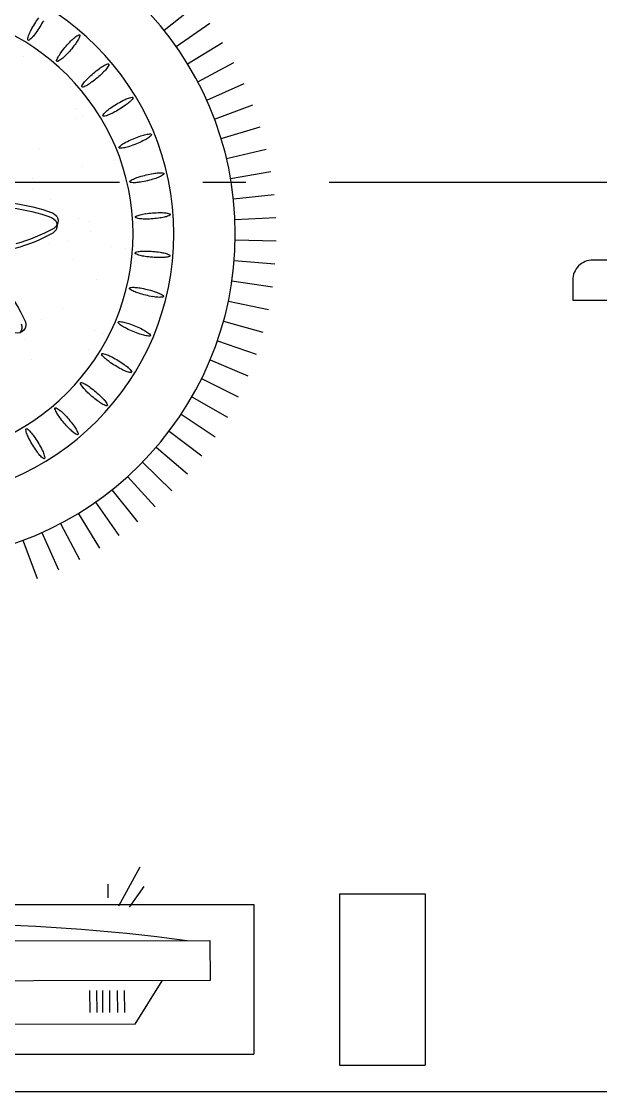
# Model space of a CAD drawing. Header units: millimetres. Extents: x 577 to 2337, y 236 to 943.
# Drawn here: x 1851.185 to 1852.537, y 429.045 to 431.545 of the extents above; entities that cross this region are included whole.
import ezdxf

# ---------------------------------------------------------------- set-up
doc = ezdxf.new("R2010")
doc.units = ezdxf.units.MM
doc.header["$LTSCALE"] = 0.01
doc.linetypes.add('ACAD_ISO10W100', pattern=[18, 12, -3, 0, -3])
for name, color, linetype in [('01-Plan', 1, 'Continuous'), ('06-Furn', 4, 'Continuous'), ('09-Sect', 1, 'Continuous')]:
    doc.layers.add(name, color=color, linetype=linetype)

# ---------------------------------------------------------------- blocks, each defined once
blk = doc.blocks.new('tv')
at = {"layer": '06-Furn', "color": 17}
for p, q in [((807.6677, 720.1374), (807.6677, 718.6886)), ((808.0177, 720.1374), (808.0177, 718.6886)), ((807.9474, 718.9661), (807.9482, 719.8386)), ((807.9474, 718.9661), (807.8457, 718.9028)), ((807.6677, 718.6886), (808.0177, 718.6886)), ((807.6427, 718.4886), (808.0427, 718.4886)), ((807.6427, 718.4886), (807.6427, 718.2886)), ((808.0427, 718.4886), (808.0427, 718.2886)), ((807.6427, 718.2886), (808.0427, 718.2886))]:
    blk.add_line(p, q, dxfattribs=at)
at = {"layer": '06-Furn', "color": 243}
for p, q in [((807.9203, 719.0712), (807.8685, 719.0715)), ((807.9203, 719.055), (807.8685, 719.0553)), ((807.652, 719.0292), (807.6205, 719.0293)), ((807.9202, 719.025), (807.8684, 719.0253)), ((807.9202, 719.0411), (807.8685, 719.0414)), ((807.6707, 719.004), (807.5795, 718.954)), ((807.9201, 719.0065), (807.8684, 719.0068)), ((807.6738, 718.9789), (807.6256, 718.9447)), ((807.9201, 718.9903), (807.8683, 718.9906))]:
    blk.add_line(p, q, dxfattribs=at)
at = {"layer": '06-Furn', "color": 17}
blk.add_lwpolyline([(807.7535, 720.0275), (807.7517, 718.7917), (807.8456, 718.7911), (807.8474, 720.027)], close=True, dxfattribs=at)
blk.add_arc((811.7894, 719.4042), 4.0761, 171.9584, 187.8871, dxfattribs=at)
blk = doc.blocks.new('A$C5FAE614F')
at = {"layer": '06-Furn', "color": 243}
for p, q in [((3.9143, 3.5204), (3.9143, 3.5674)), ((3.9143, 3.5674), (4.5256, 3.5674)), ((4.4786, 3.4733), (3.9613, 3.4733))]:
    blk.add_line(p, q, dxfattribs=at)
at = {"layer": '06-Furn', "color": 243, "extrusion": (0, 0, -1)}
blk.add_ellipse((3.9613, 3.5204), major_axis=(0.0333, 0.0333), ratio=1, start_param=2.356194, end_param=3.926991, dxfattribs=at)
blk = doc.blocks.new('A$C05094BA9')
at = {"layer": '06-Furn', "color": 243}
for p, q in [((1.1276, 1.575), (1.1611, 1.6644)), ((1.172, 1.5567), (1.211, 1.6439)), ((1.2151, 1.5357), (1.2596, 1.6203)), ((1.2569, 1.5121), (1.3066, 1.5936)), ((1.2971, 1.4858), (1.3518, 1.5641)), ((1.3356, 1.4571), (1.3951, 1.5318)), ((1.3721, 1.426), (1.4362, 1.4969)), ((1.4067, 1.3927), (1.4751, 1.4594)), ((1.4391, 1.3573), (1.5116, 1.4195)), ((1.4692, 1.3199), (1.5454, 1.3775)), ((1.4969, 1.2807), (1.5766, 1.3334)), ((1.5221, 1.2399), (1.605, 1.2874)), ((1.5447, 1.1975), (1.6304, 1.2398)), ((1.2665, 1.1856), (1.2665, 1.1856)), ((1.5646, 1.1538), (1.6527, 1.1906)), ((1.148, 1.1519), (1.148, 1.1519)), ((1.2813, 1.1302), (1.2813, 1.1302)), ((1.5817, 1.109), (1.672, 1.1402)), ((1.1341, 1.1062), (1.1341, 1.1062)), ((1.3172, 1.1166), (1.3172, 1.1166)), ((1.2951, 1.0848), (1.2951, 1.0848)), ((1.3143, 1.0929), (1.3143, 1.0929)), ((1.5959, 1.0631), (1.688, 1.0886)), ((1.1718, 1.0586), (1.1718, 1.0586)), ((1.2198, 1.0331), (1.2198, 1.0331)), ((1.6073, 1.0165), (1.7007, 1.0361)), ((1.6156, 0.9692), (1.7102, 0.9829)), ((1.299, 0.9649), (1.299, 0.9649)), ((1.621, 0.9215), (1.7162, 0.9293)), ((1.2453, 0.9202), (1.2453, 0.9202)), ((1.1901, 0.8816), (1.1901, 0.8816)), ((1.3351, 0.8896), (1.3351, 0.8896)), ((1.3681, 0.894), (1.3681, 0.894)), ((1.6234, 0.8736), (1.7189, 0.8753)), ((1.2315, 0.8745), (1.2315, 0.8745)), ((1.2856, 0.853), (1.2856, 0.853)), ((1.2827, 0.8293), (1.2827, 0.8293)), ((1.6228, 0.8256), (1.7182, 0.8214)), ((1.2585, 0.8225), (1.2585, 0.8225)), ((1.193, 0.7796), (1.193, 0.7796)), ((1.6192, 0.7777), (1.7141, 0.7675)), ((1.151, 0.7522), (1.151, 0.7522)), ((1.1505, 0.7295), (1.1505, 0.7295)), ((1.3055, 0.7381), (1.3055, 0.7381)), ((1.6125, 0.7302), (1.7067, 0.714)), ((1.2674, 0.7012), (1.2674, 0.7012)), ((1.3426, 0.6886), (1.3426, 0.6886)), ((1.6029, 0.6831), (1.6959, 0.6611)), ((1.1664, 0.6597), (1.1664, 0.6597)), ((1.3288, 0.6428), (1.3288, 0.6428)), ((1.5904, 0.6368), (1.6818, 0.609)), ((1.2539, 0.5893), (1.2539, 0.5893)), ((1.2659, 0.586), (1.2659, 0.586)), ((1.575, 0.5914), (1.6644, 0.5578)), ((1.2511, 0.5656), (1.2511, 0.5656)), ((1.5567, 0.547), (1.6439, 0.5079)), ((1.2378, 0.516), (1.2378, 0.516)), ((1.5357, 0.5038), (1.6203, 0.4593)), ((1.5121, 0.462), (1.5936, 0.4124)), ((1.1282, 0.4445), (1.1282, 0.4445)), ((1.4858, 0.4218), (1.5641, 0.3671)), ((1.4571, 0.3834), (1.5318, 0.3239))]:
    blk.add_line(p, q, dxfattribs=at)
for radius in [0.7641, 0.6208, 0.5253]:
    blk.add_circle((0.8595, 0.8595), radius, dxfattribs=at)
for centre, radius, start, end in [((1.2603, 1.2959), 0.1231, 138.9858, 144.6203), ((1.2055, 1.3436), 0.0505, 126.2916, 138.9858), ((1.1768, 1.3827), 0.00199, 58.6588, 126.2916), ((1.1289, 1.3903), 0.0505, 338.3319, 351.0261), ((1.1768, 1.3827), 0.00199, 351.0261, 58.6588), ((1.3553, 1.2285), 0.2396, 148.6588, 152.6974), ((1.3553, 1.2285), 0.2396, 144.6203, 148.6588), ((0.9579, 1.4705), 0.2396, 328.6588, 332.6974), ((1.0614, 1.4171), 0.1231, 332.6974, 338.3319), ((1.1843, 1.3087), 0.0505, 158.3319, 171.0261), ((1.2518, 1.2819), 0.1231, 152.6974, 158.3319), ((1.0529, 1.4031), 0.1231, 318.9858, 324.6203), ((0.9579, 1.4705), 0.2396, 324.6203, 328.6588), ((1.277, 1.2835), 0.0505, 117.2916, 129.9858), ((1.2086, 1.3416), 0.0505, 329.3319, 342.0261), ((1.2548, 1.3266), 0.00199, 49.6588, 117.2916), ((1.2548, 1.3266), 0.00199, 342.0261, 49.6588), ((1.1364, 1.3163), 0.00199, 171.0261, 238.6588), ((1.1364, 1.3163), 0.00199, 238.6588, 306.2916), ((1.1077, 1.3554), 0.0505, 306.2916, 318.9858), ((1.4069, 1.1464), 0.2396, 139.6588, 143.6974), ((1.4069, 1.1464), 0.2396, 135.6203, 139.6588), ((1.0523, 1.4476), 0.2396, 319.6588, 323.6974), ((1.3237, 1.2278), 0.1231, 129.9858, 135.6203), ((1.1461, 1.3786), 0.1231, 323.6974, 329.3319), ((1.2506, 1.2524), 0.0505, 149.3319, 162.0261), ((1.313, 1.2153), 0.1231, 143.6974, 149.3319), ((1.1355, 1.3661), 0.1231, 309.9858, 315.6203), ((1.0523, 1.4476), 0.2396, 315.6203, 319.6588), ((1.2044, 1.2674), 0.00199, 162.0261, 229.6588), ((1.2044, 1.2674), 0.00199, 229.6588, 297.2916), ((1.1822, 1.3105), 0.0505, 297.2916, 309.9858), ((1.3756, 1.1507), 0.1231, 120.9858, 126.6203), ((1.3382, 1.213), 0.0505, 108.2916, 120.9858), ((1.2797, 1.281), 0.0505, 320.3319, 333.0261), ((1.323, 1.259), 0.00199, 40.6588, 108.2916), ((1.323, 1.259), 0.00199, 333.0261, 40.6588), ((1.3631, 1.14), 0.1231, 134.6974, 140.3319), ((1.4451, 1.0572), 0.2396, 130.6588, 134.6974), ((1.1419, 1.4102), 0.2396, 306.6203, 310.6588), ((1.4451, 1.0572), 0.2396, 126.6203, 130.6588), ((1.1419, 1.4102), 0.2396, 310.6588, 314.6974), ((1.2238, 1.3274), 0.1231, 314.6974, 320.3319), ((1.264, 1.2084), 0.00199, 153.0261, 220.6588), ((1.3072, 1.1864), 0.0505, 140.3319, 153.0261), ((1.264, 1.2084), 0.00199, 220.6588, 288.2916), ((1.2488, 1.2544), 0.0505, 288.2916, 300.9858), ((1.2114, 1.3167), 0.1231, 300.9858, 306.6203), ((1.4688, 0.9632), 0.2396, 117.6203, 121.6588), ((1.4148, 1.0664), 0.1231, 111.9858, 117.6203), ((1.3876, 1.1337), 0.0505, 99.2916, 111.9858), ((1.3405, 1.2101), 0.0505, 311.3319, 324.0261), ((1.3798, 1.1816), 0.00199, 31.6588, 99.2916), ((1.3798, 1.1816), 0.00199, 324.0261, 31.6588), ((1.3529, 1.1123), 0.0505, 131.3319, 144.0261), ((1.4008, 1.0578), 0.1231, 125.6974, 131.3319), ((1.4688, 0.9632), 0.2396, 121.6588, 125.6974), ((1.2246, 1.3592), 0.2396, 297.6203, 301.6588), ((1.2246, 1.3592), 0.2396, 301.6588, 305.6974), ((1.2925, 1.2646), 0.1231, 305.6974, 311.3319), ((1.3136, 1.1408), 0.00199, 144.0261, 211.6588), ((1.3136, 1.1408), 0.00199, 211.6588, 279.2916), ((1.3058, 1.1887), 0.0505, 279.2916, 291.9858), ((1.2786, 1.256), 0.1231, 291.9858, 297.6203), ((1.1145, 1.0714), 0.0201, 40.6588, 105.7547), ((1.1051, 1.0776), 0.0201, 335.563, 40.6588), ((1.1145, 1.0714), 0.0201, 335.563, 40.6588), ((1.4252, 0.9706), 0.1231, 116.6974, 122.3319), ((1.4775, 0.8666), 0.2396, 112.6588, 116.6974), ((1.4775, 0.8666), 0.2396, 108.6203, 112.6588), ((1.2983, 1.2959), 0.2396, 292.6588, 296.6974), ((1.4403, 0.9769), 0.1231, 102.9858, 108.6203), ((1.3506, 1.1919), 0.1231, 296.6974, 302.3319), ((1.424, 1.0477), 0.0505, 90.2916, 102.9858), ((1.3894, 1.1305), 0.0505, 302.3319, 315.0261), ((1.4237, 1.0962), 0.00199, 22.6588, 90.2916), ((1.4237, 1.0962), 0.00199, 315.0261, 22.6588), ((0.7766, 1.225), 0.3914, 321.5444, 335.563), ((1.352, 1.0663), 0.00199, 135.0261, 202.6588), ((1.352, 1.0663), 0.00199, 202.6588, 270.2916), ((1.3863, 1.032), 0.0505, 122.3319, 135.0261), ((1.3518, 1.1148), 0.0505, 270.2916, 282.9858), ((1.3354, 1.1856), 0.1231, 282.9858, 288.6203), ((1.2983, 1.2959), 0.2396, 288.6203, 292.6588), ((1.471, 0.7698), 0.2396, 103.6588, 107.6974), ((1.471, 0.7698), 0.2396, 99.6203, 103.6588), ((1.4515, 0.8846), 0.1231, 93.9858, 99.6203), ((1.4465, 0.9571), 0.0505, 81.2916, 93.9858), ((1.4253, 1.0443), 0.0505, 293.3319, 306.0261), ((1.4538, 1.005), 0.00199, 13.6588, 81.2916), ((1.4538, 1.005), 0.00199, 306.0261, 13.6588), ((1.3783, 0.9867), 0.00199, 126.0261, 193.6588), ((1.3783, 0.9867), 0.00199, 193.6588, 261.2916), ((1.4068, 0.9475), 0.0505, 113.3319, 126.0261), ((1.3856, 1.0346), 0.0505, 261.2916, 273.9858), ((1.4356, 0.8808), 0.1231, 107.6974, 113.3319), ((1.3806, 1.1071), 0.1231, 273.9858, 279.6203), ((1.3611, 1.2219), 0.2396, 279.6203, 283.6588), ((1.3611, 1.2219), 0.2396, 283.6588, 287.6974), ((1.3965, 1.111), 0.1231, 287.6974, 293.3319), ((1.3918, 0.904), 0.00199, 117.0261, 184.6588), ((1.3918, 0.904), 0.00199, 184.6588, 252.2916), ((1.4139, 0.8607), 0.0505, 104.3319, 117.0261), ((1.4066, 0.9502), 0.0505, 252.2916, 264.9858), ((1.4318, 0.7904), 0.1231, 98.6974, 104.3319), ((1.4494, 0.6752), 0.2396, 94.6588, 98.6974), ((1.4117, 1.139), 0.2396, 270.6203, 274.6588), ((1.4494, 0.6752), 0.2396, 90.6203, 94.6588), ((1.4117, 1.139), 0.2396, 274.6588, 278.6974), ((1.4482, 0.7917), 0.1231, 84.9858, 90.6203), ((1.4293, 1.0239), 0.1231, 278.6974, 284.3319), ((1.4545, 0.8641), 0.0505, 72.2916, 84.9858), ((1.4472, 0.9535), 0.0505, 284.3319, 297.0261), ((1.4693, 0.9103), 0.00199, 4.6588, 72.2916), ((1.4693, 0.9103), 0.00199, 297.0261, 4.6588), ((1.006, 0.5161), 0.3914, 60.7547, 74.7733), ((1.0083, 0.505), 0.3914, 60.7547, 74.7733), ((1.4129, 1.0225), 0.1231, 264.9858, 270.6203), ((1.1874, 0.84), 0.0201, 355.6588, 60.7547), ((1.1874, 0.84), 0.0201, 290.563, 355.6588), ((1.1897, 0.829), 0.0201, 290.563, 355.6588), ((1.1897, 0.829), 0.0201, 355.6588, 60.7547), ((1.057, 1.1876), 0.3914, 276.5444, 290.563), ((1.0593, 1.1766), 0.3914, 276.5444, 290.563), ((1.3922, 0.8201), 0.00199, 108.0261, 175.6588), ((1.3922, 0.8201), 0.00199, 175.6588, 243.2916), ((1.414, 0.8635), 0.0505, 243.2916, 255.9858), ((1.4072, 0.774), 0.0505, 95.3319, 108.0261), ((1.4316, 0.9339), 0.1231, 255.9858, 261.6203), ((1.414, 0.7017), 0.1231, 89.6974, 95.3319), ((1.4486, 1.0492), 0.2396, 261.6203, 265.6588), ((1.4134, 0.5852), 0.2396, 85.6588, 89.6974), ((1.4486, 1.0492), 0.2396, 265.6588, 269.6974), ((1.4134, 0.5852), 0.2396, 81.6203, 85.6588), ((1.448, 0.9327), 0.1231, 269.6974, 275.3319), ((1.4303, 0.7004), 0.1231, 75.9858, 81.6203), ((1.4547, 0.8604), 0.0505, 275.3319, 288.0261), ((1.4479, 0.7709), 0.0505, 63.2916, 75.9858), ((1.4697, 0.8142), 0.00199, 288.0261, 355.6588), ((1.4697, 0.8142), 0.00199, 355.6588, 63.2916), ((1.3795, 0.7373), 0.00199, 166.6588, 234.2916), ((1.3795, 0.7373), 0.00199, 99.0261, 166.6588), ((1.4078, 0.7767), 0.0505, 234.2916, 246.9858), ((1.3871, 0.6894), 0.0505, 86.3319, 99.0261), ((1.4362, 0.8435), 0.1231, 246.9858, 252.6203), ((1.3825, 0.6169), 0.1231, 80.6974, 86.3319), ((1.471, 0.9547), 0.2396, 252.6203, 256.6588), ((1.3636, 0.5019), 0.2396, 76.6588, 80.6974), ((1.3636, 0.5019), 0.2396, 72.6203, 76.6588), ((1.3984, 0.6131), 0.1231, 66.9858, 72.6203), ((1.4268, 0.6799), 0.0505, 54.2916, 66.9858), ((1.471, 0.9547), 0.2396, 256.6588, 260.6974), ((1.4522, 0.8397), 0.1231, 260.6974, 266.3319), ((1.4475, 0.7672), 0.0505, 266.3319, 279.0261), ((1.4551, 0.7193), 0.00199, 279.0261, 346.6588), ((1.4551, 0.7193), 0.00199, 346.6588, 54.2916), ((1.354, 0.6574), 0.00199, 157.6588, 225.2916), ((1.354, 0.6574), 0.00199, 90.0261, 157.6588), ((1.3881, 0.6919), 0.0505, 225.2916, 237.9858), ((1.354, 0.6089), 0.0505, 77.3319, 90.0261), ((1.3381, 0.5381), 0.1231, 71.6974, 77.3319), ((1.3015, 0.4275), 0.2396, 67.6588, 71.6974), ((1.4266, 0.7535), 0.1231, 237.9858, 243.6203), ((1.4784, 0.8578), 0.2396, 243.6203, 247.6588), ((1.4784, 0.8578), 0.2396, 247.6588, 251.6974), ((1.3015, 0.4275), 0.2396, 63.6203, 67.6588), ((1.4418, 0.7473), 0.1231, 251.6974, 257.3319), ((1.3533, 0.5318), 0.1231, 57.9858, 63.6203), ((1.4259, 0.6764), 0.0505, 257.3319, 270.0261), ((1.3918, 0.5934), 0.0505, 45.2916, 57.9858), ((1.4259, 0.6279), 0.00199, 270.0261, 337.6588), ((1.4259, 0.6279), 0.00199, 337.6588, 45.2916), ((1.3163, 0.5826), 0.00199, 148.6588, 216.2916), ((1.3163, 0.5826), 0.00199, 81.0261, 148.6588), ((1.3554, 0.6113), 0.0505, 216.2916, 228.9858), ((1.3087, 0.5346), 0.0505, 68.3319, 81.0261), ((1.2819, 0.4671), 0.1231, 62.6974, 68.3319), ((1.2285, 0.3636), 0.2396, 58.6588, 62.6974), ((1.4031, 0.6661), 0.1231, 228.9858, 234.6203), ((1.4705, 0.761), 0.2396, 234.6203, 238.6588), ((1.4705, 0.761), 0.2396, 238.6588, 242.6974), ((1.2285, 0.3636), 0.2396, 54.6203, 58.6588), ((1.2959, 0.4586), 0.1231, 48.9858, 54.6203), ((1.3436, 0.5134), 0.0505, 36.2916, 48.9858), ((1.4171, 0.6575), 0.1231, 242.6974, 248.3319), ((1.3903, 0.59), 0.0505, 248.3319, 261.0261), ((1.3827, 0.5421), 0.00199, 261.0261, 328.6588), ((1.3827, 0.5421), 0.00199, 328.6588, 36.2916), ((1.2674, 0.5145), 0.00199, 139.6588, 207.2916), ((1.3105, 0.5367), 0.0505, 207.2916, 219.9858), ((1.2674, 0.5145), 0.00199, 72.0261, 139.6588), ((1.2524, 0.4684), 0.0505, 59.3319, 72.0261), ((1.3661, 0.5834), 0.1231, 219.9858, 225.6203), ((1.2153, 0.4059), 0.1231, 53.6974, 59.3319), ((1.1464, 0.312), 0.2396, 49.6588, 53.6974), ((1.4476, 0.6667), 0.2396, 225.6203, 229.6588), ((1.4476, 0.6667), 0.2396, 229.6588, 233.6974), ((1.1464, 0.312), 0.2396, 45.6203, 49.6588), ((1.2278, 0.3953), 0.1231, 39.9858, 45.6203), ((1.2084, 0.4549), 0.00199, 130.6588, 198.2916), ((1.2544, 0.4702), 0.0505, 198.2916, 210.9858), ((1.2084, 0.4549), 0.00199, 63.0261, 130.6588), ((1.1864, 0.4117), 0.0505, 50.3319, 63.0261), ((1.14, 0.3558), 0.1231, 44.6974, 50.3319), ((1.3786, 0.5728), 0.1231, 233.6974, 239.3319), ((1.3416, 0.5103), 0.0505, 239.3319, 252.0261), ((1.2835, 0.4419), 0.0505, 27.2916, 39.9858), ((1.3266, 0.4642), 0.00199, 252.0261, 319.6588), ((1.3266, 0.4642), 0.00199, 319.6588, 27.2916), ((1.3167, 0.5076), 0.1231, 210.9858, 216.6203), ((1.4102, 0.577), 0.2396, 216.6203, 220.6588), ((1.0572, 0.2739), 0.2396, 40.6588, 44.6974), ((1.0572, 0.2739), 0.2396, 36.6203, 40.6588), ((1.1408, 0.4053), 0.00199, 121.6588, 189.2916), ((1.1887, 0.4132), 0.0505, 189.2916, 201.9858), ((1.1408, 0.4053), 0.00199, 54.0261, 121.6588), ((1.1123, 0.3661), 0.0505, 41.3319, 54.0261), ((1.4102, 0.577), 0.2396, 220.6588, 224.6974), ((1.3274, 0.4951), 0.1231, 224.6974, 230.3319), ((1.281, 0.4392), 0.0505, 230.3319, 243.0261), ((1.1507, 0.3433), 0.1231, 30.9858, 36.6203), ((1.213, 0.3807), 0.0505, 18.2916, 30.9858), ((1.256, 0.4404), 0.1231, 201.9858, 207.6203), ((1.3592, 0.4944), 0.2396, 207.6203, 211.6588), ((1.0578, 0.3181), 0.1231, 35.6974, 41.3319), ((0.9632, 0.2502), 0.2396, 31.6588, 35.6974), ((0.9632, 0.2502), 0.2396, 27.6203, 31.6588), ((1.259, 0.396), 0.00199, 243.0261, 310.6588), ((1.259, 0.396), 0.00199, 310.6588, 18.2916), ((1.3592, 0.4944), 0.2396, 211.6588, 215.6974)]:
    blk.add_arc(centre, radius, start, end, dxfattribs=at)

msp = doc.modelspace()

# ---------------------------------------------------------------- linework, layer by layer
at = {"layer": '01-Plan'}
msp.add_line((1848.287, 429.0452), (1853.937, 429.0452), dxfattribs=at)
at = {"layer": '09-Sect', "color": 7, "linetype": 'ACAD_ISO10W100', "ltscale": 6.5}
msp.add_line((1846.8237, 431.1694), (1861.8248, 431.1694), dxfattribs=at)

# ---------------------------------------------------------------- block references
at = {"layer": '06-Furn', "xscale": -1, "rotation": 180}
for name, p in [('A$C5FAE614F', (1848.5576, 434.4611)), ('A$C05094BA9', (1850.0607, 431.9082))]:
    msp.add_blockref(name, p, dxfattribs=at)
at = {"layer": '06-Furn', "color": 5, "xscale": -1, "rotation": 90}
msp.add_blockref('tv', (2570.4164, 1237.15), dxfattribs=at)

doc.saveas('drawing.dxf')
